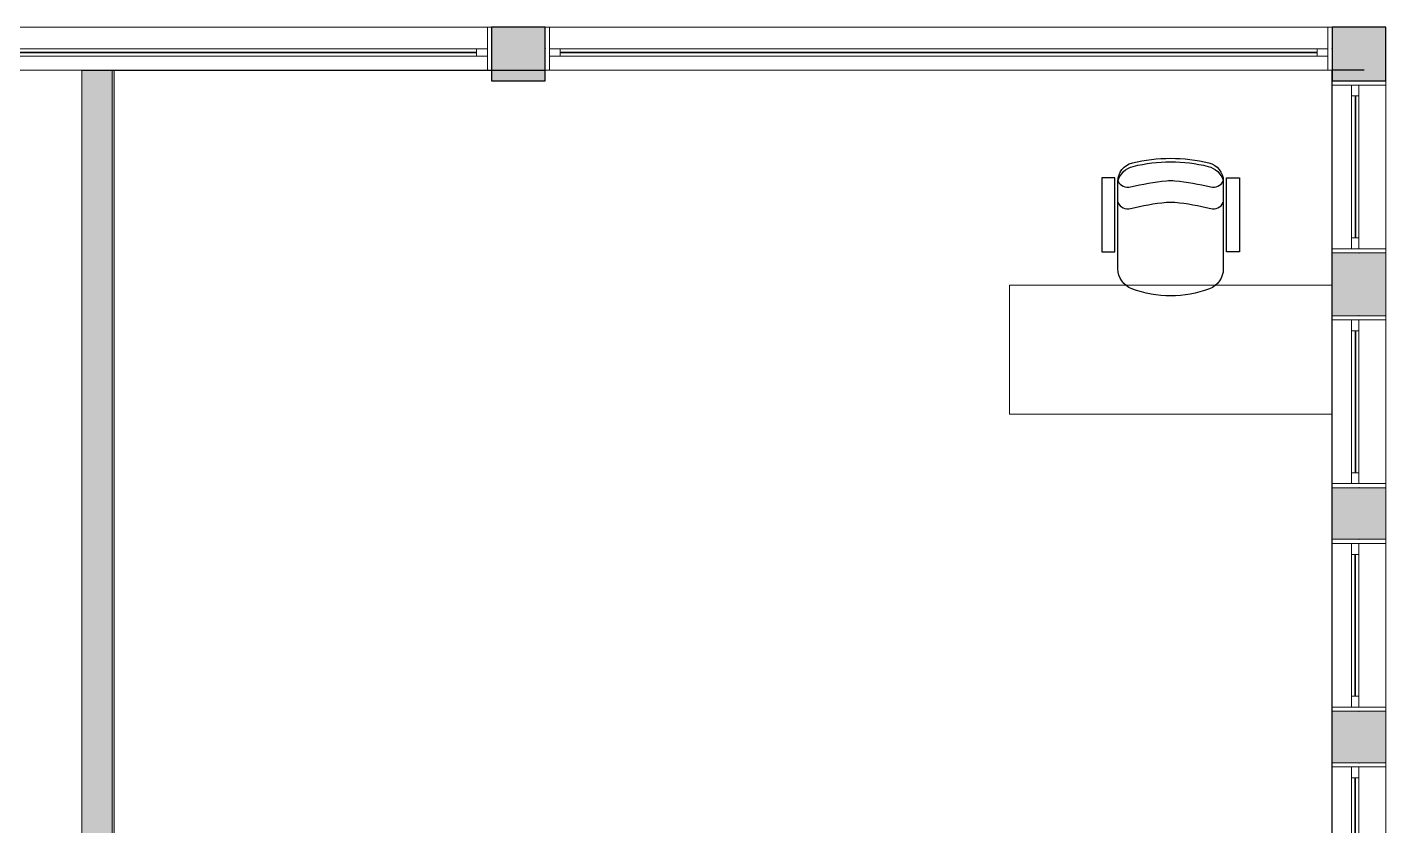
# Model space of a CAD drawing. Header units: metres. Extents: x 512 to 829, y -209 to 245.
# Drawn here: x 769.52 to 775.84, y -76.74 to -73.03 of the extents above; entities that cross this region are included whole.
import ezdxf

# ---------------------------------------------------------------- set-up
doc = ezdxf.new("R2010")
doc.units = ezdxf.units.M
doc.header["$LTSCALE"] = 0.508
doc.set_wipeout_variables(frame=1)
doc.header["$PDSIZE"] = -2
doc.layers.add('ARQ-MOB', color=250, linetype='Continuous')
doc.layers.add('ARQ-MOB-CAD', color=250, linetype='Continuous')
for name, color, linetype, lineweight in [('None', 7, 'Continuous', 5), ('NãoImprimir', 7, 'Continuous', 5), ('Peitoris', 2, 'Continuous', 5), ('Telhado-Princ', 7, 'Continuous', 5)]:
    doc.layers.add(name, color=color, linetype=linetype, lineweight=lineweight)

# ---------------------------------------------------------------- blocks, each defined once
blk = doc.blocks.new('Grupo-2136')
at = {"color": 7, "linetype": 'Continuous', "lineweight": 5}
for points in [[(-0.4, 0.125), (-0.38095, 0.125), (-0.38095, -0.125), (-0.4, -0.125)], [(0.38095, 0.125), (0.4, 0.125), (0.4, -0.125), (0.38095, -0.125)]]:
    blk.add_wipeout(points, dxfattribs=at).dxf.layer = 'None'
at = {"layer": 'None', "color": 7, "linetype": 'Continuous', "lineweight": 5}
for points in [[(-0.4, 0.125), (-0.38095, 0.125), (-0.38095, -0.125), (-0.4, -0.125)], [(0.38095, 0.125), (0.4, 0.125), (0.4, -0.125), (0.38095, -0.125)]]:
    blk.add_lwpolyline(points, close=True, dxfattribs=at)
blk = doc.blocks.new('Grupo-2137')
at = {"layer": 'None', "color": 7}
blk.add_blockref('Grupo-2136', (0, 0), dxfattribs=at)
at = {"layer": 'None', "color": 7, "linetype": 'Continuous', "lineweight": 5}
for p, q in [((-0.4, 0.125), (-0.38095, 0.125)), ((-0.38095, 0.125), (-0.38095, -0.125)), ((0.4, 0.125), (0.38095, 0.125)), ((0.38095, 0.125), (0.38095, -0.125)), ((-0.4, -0.125), (-0.38095, -0.125)), ((0.4, -0.125), (0.38095, -0.125))]:
    blk.add_line(p, q, dxfattribs=at)
blk = doc.blocks.new('Grupo-2138')
at = {"layer": 'None', "color": 7, "linetype": 'Continuous', "lineweight": 5}
for p, q in [((-0.38095, 0.034925), (-0.38095, 0)), ((0.38095, 0.034925), (0.38095, 0))]:
    blk.add_line(p, q, dxfattribs=at)
blk = doc.blocks.new('Grupo-2139')
at = {"color": 7, "linetype": 'Continuous', "lineweight": 5}
for points in [[(-0.38095, 0.034925), (-0.33015, 0.034925), (-0.33015, 0), (-0.38095, 0)], [(0.33015, 0.034925), (0.38095, 0.034925), (0.38095, 0), (0.33015, 0)]]:
    blk.add_wipeout(points, dxfattribs=at).dxf.layer = 'None'
at = {"layer": 'None', "color": 7, "linetype": 'Continuous', "lineweight": 5}
for points in [[(-0.38095, 0.034925), (-0.33015, 0.034925), (-0.33015, 0), (-0.38095, 0)], [(0.33015, 0.034925), (0.38095, 0.034925), (0.38095, 0), (0.33015, 0)]]:
    blk.add_lwpolyline(points, close=True, dxfattribs=at)
blk = doc.blocks.new('Grupo-2140')
at = {"layer": 'None', "color": 7}
blk.add_blockref('Grupo-2138', (0, 0), dxfattribs=at)
at = {"color": 7, "linetype": 'Continuous', "lineweight": 5}
blk.add_wipeout([(-0.33015, 0.034925), (0.33015, 0.034925), (0.33015, 0), (-0.33015, 0)], dxfattribs=at).dxf.layer = 'None'
at = {"layer": 'None', "color": 7, "linetype": 'Continuous', "lineweight": 5}
blk.add_lwpolyline([(-0.33015, 0.034925), (0.33015, 0.034925), (0.33015, 0), (-0.33015, 0)], close=True, dxfattribs=at)
at = {"layer": 'None', "color": 7}
blk.add_blockref('Grupo-2139', (0, 0), dxfattribs=at)
at = {"layer": 'None', "color": 7, "linetype": 'Continuous', "lineweight": 5}
for p, q in [((-0.38095, 0.034925), (-0.33015, 0.034925)), ((-0.38095, 0), (-0.33015, 0)), ((-0.33015, 0.034925), (-0.33015, 0)), ((0.38095, 0.034925), (0.33015, 0.034925)), ((0.33015, 0.034925), (0.33015, 0)), ((0.38095, 0), (0.33015, 0))]:
    blk.add_line(p, q, dxfattribs=at)
blk = doc.blocks.new('Grupo-2141')
at = {"color": 7, "linetype": 'Continuous', "lineweight": 9}
blk.add_wipeout([(-0.3301, 0.0181), (0.3301, 0.0181), (0.3301, 0.0168), (-0.3301, 0.0168)], dxfattribs=at).dxf.layer = 'None'
blk = doc.blocks.new('Grupo-2142')
at = {"layer": 'None', "color": 7}
blk.add_blockref('Grupo-2141', (0, 0), dxfattribs=at)
at = {"layer": 'None', "color": 7, "linetype": 'Continuous', "lineweight": 25}
for p, q in [((-0.3301, 0.0181), (0.3301, 0.0181)), ((-0.3301, 0.0168), (0.3301, 0.0168))]:
    blk.add_line(p, q, dxfattribs=at)
blk = doc.blocks.new('Grupo-2143')
at = {"layer": 'None', "color": 7, "linetype": 'Continuous', "lineweight": 20}
for p, q in [((0.4, 0.125), (-0.4, 0.125)), ((0.4, -0.125), (-0.4, -0.125))]:
    blk.add_line(p, q, dxfattribs=at)
blk = doc.blocks.new('Window (2D)-196')
at = {"color": 7, "linetype": 'Continuous', "lineweight": 5}
blk.add_wipeout([(-0.4, 0.125), (0.4, 0.125), (0.4, -0.125), (-0.4, -0.125)], dxfattribs=at).dxf.layer = 'None'
at = {"layer": 'None', "color": 7}
blk.add_blockref('Grupo-2137', (0, 0), dxfattribs=at)
at = {"layer": 'None', "color": 7, "linetype": 'Continuous', "lineweight": 5}
for p, q in [((-0.4, 0.125), (0.4, 0.125)), ((-0.4, -0.125), (0.4, -0.125))]:
    blk.add_line(p, q, dxfattribs=at)
at = {"layer": 'NãoImprimir', "linetype": 'Continuous'}
for p in [(-0.4, 0), (0.4, 0)]:
    blk.add_point(p, dxfattribs=at)
at = {"layer": 'Peitoris'}
blk.add_blockref('Grupo-2140', (0, 0), dxfattribs=at)
blk.add_blockref('Grupo-2142', (0, 0), dxfattribs=at)
at = {"layer": 'Telhado-Princ'}
blk.add_blockref('Grupo-2143', (0, 0), dxfattribs=at)
blk = doc.blocks.new('Grupo-2144')
at = {"color": 7, "linetype": 'Continuous', "lineweight": 5}
for points in [[(-0.4, 0.125), (-0.38095, 0.125), (-0.38095, -0.125), (-0.4, -0.125)], [(0.38095, 0.125), (0.4, 0.125), (0.4, -0.125), (0.38095, -0.125)]]:
    blk.add_wipeout(points, dxfattribs=at).dxf.layer = 'None'
at = {"layer": 'None', "color": 7, "linetype": 'Continuous', "lineweight": 5}
for points in [[(-0.4, 0.125), (-0.38095, 0.125), (-0.38095, -0.125), (-0.4, -0.125)], [(0.38095, 0.125), (0.4, 0.125), (0.4, -0.125), (0.38095, -0.125)]]:
    blk.add_lwpolyline(points, close=True, dxfattribs=at)
blk = doc.blocks.new('Grupo-2145')
at = {"layer": 'None', "color": 7}
blk.add_blockref('Grupo-2144', (0, 0), dxfattribs=at)
at = {"layer": 'None', "color": 7, "linetype": 'Continuous', "lineweight": 5}
for p, q in [((-0.4, 0.125), (-0.38095, 0.125)), ((-0.38095, 0.125), (-0.38095, -0.125)), ((0.4, 0.125), (0.38095, 0.125)), ((0.38095, 0.125), (0.38095, -0.125)), ((-0.4, -0.125), (-0.38095, -0.125)), ((0.4, -0.125), (0.38095, -0.125))]:
    blk.add_line(p, q, dxfattribs=at)
blk = doc.blocks.new('Grupo-2146')
at = {"layer": 'None', "color": 7, "linetype": 'Continuous', "lineweight": 5}
for p, q in [((-0.38095, 0.034925), (-0.38095, 0)), ((0.38095, 0.034925), (0.38095, 0))]:
    blk.add_line(p, q, dxfattribs=at)
blk = doc.blocks.new('Grupo-2147')
at = {"color": 7, "linetype": 'Continuous', "lineweight": 5}
for points in [[(-0.38095, 0.034925), (-0.33015, 0.034925), (-0.33015, 0), (-0.38095, 0)], [(0.33015, 0.034925), (0.38095, 0.034925), (0.38095, 0), (0.33015, 0)]]:
    blk.add_wipeout(points, dxfattribs=at).dxf.layer = 'None'
at = {"layer": 'None', "color": 7, "linetype": 'Continuous', "lineweight": 5}
for points in [[(-0.38095, 0.034925), (-0.33015, 0.034925), (-0.33015, 0), (-0.38095, 0)], [(0.33015, 0.034925), (0.38095, 0.034925), (0.38095, 0), (0.33015, 0)]]:
    blk.add_lwpolyline(points, close=True, dxfattribs=at)
blk = doc.blocks.new('Grupo-2148')
at = {"layer": 'None', "color": 7}
blk.add_blockref('Grupo-2146', (0, 0), dxfattribs=at)
at = {"color": 7, "linetype": 'Continuous', "lineweight": 5}
blk.add_wipeout([(-0.33015, 0.034925), (0.33015, 0.034925), (0.33015, 0), (-0.33015, 0)], dxfattribs=at).dxf.layer = 'None'
at = {"layer": 'None', "color": 7, "linetype": 'Continuous', "lineweight": 5}
blk.add_lwpolyline([(-0.33015, 0.034925), (0.33015, 0.034925), (0.33015, 0), (-0.33015, 0)], close=True, dxfattribs=at)
at = {"layer": 'None', "color": 7}
blk.add_blockref('Grupo-2147', (0, 0), dxfattribs=at)
at = {"layer": 'None', "color": 7, "linetype": 'Continuous', "lineweight": 5}
for p, q in [((-0.38095, 0.034925), (-0.33015, 0.034925)), ((-0.38095, 0), (-0.33015, 0)), ((-0.33015, 0.034925), (-0.33015, 0)), ((0.38095, 0.034925), (0.33015, 0.034925)), ((0.33015, 0.034925), (0.33015, 0)), ((0.38095, 0), (0.33015, 0))]:
    blk.add_line(p, q, dxfattribs=at)
blk = doc.blocks.new('Grupo-2149')
at = {"color": 7, "linetype": 'Continuous', "lineweight": 9}
blk.add_wipeout([(-0.3301, 0.0181), (0.3301, 0.0181), (0.3301, 0.0168), (-0.3301, 0.0168)], dxfattribs=at).dxf.layer = 'None'
blk = doc.blocks.new('Grupo-2150')
at = {"layer": 'None', "color": 7}
blk.add_blockref('Grupo-2149', (0, 0), dxfattribs=at)
at = {"layer": 'None', "color": 7, "linetype": 'Continuous', "lineweight": 25}
for p, q in [((-0.3301, 0.0181), (0.3301, 0.0181)), ((-0.3301, 0.0168), (0.3301, 0.0168))]:
    blk.add_line(p, q, dxfattribs=at)
blk = doc.blocks.new('Grupo-2151')
at = {"layer": 'None', "color": 7, "linetype": 'Continuous', "lineweight": 20}
for p, q in [((0.4, 0.125), (-0.4, 0.125)), ((0.4, -0.125), (-0.4, -0.125))]:
    blk.add_line(p, q, dxfattribs=at)
blk = doc.blocks.new('Window (2D)-197')
at = {"color": 7, "linetype": 'Continuous', "lineweight": 5}
blk.add_wipeout([(-0.4, 0.125), (0.4, 0.125), (0.4, -0.125), (-0.4, -0.125)], dxfattribs=at).dxf.layer = 'None'
at = {"layer": 'None', "color": 7}
blk.add_blockref('Grupo-2145', (0, 0), dxfattribs=at)
at = {"layer": 'None', "color": 7, "linetype": 'Continuous', "lineweight": 5}
for p, q in [((-0.4, 0.125), (0.4, 0.125)), ((-0.4, -0.125), (0.4, -0.125))]:
    blk.add_line(p, q, dxfattribs=at)
at = {"layer": 'NãoImprimir', "linetype": 'Continuous'}
for p in [(-0.4, 0), (0.4, 0)]:
    blk.add_point(p, dxfattribs=at)
at = {"layer": 'Peitoris'}
blk.add_blockref('Grupo-2148', (0, 0), dxfattribs=at)
blk.add_blockref('Grupo-2150', (0, 0), dxfattribs=at)
at = {"layer": 'Telhado-Princ'}
blk.add_blockref('Grupo-2151', (0, 0), dxfattribs=at)
blk = doc.blocks.new('Grupo-2152')
at = {"color": 7, "linetype": 'Continuous', "lineweight": 5}
for points in [[(-0.4, 0.125), (-0.38095, 0.125), (-0.38095, -0.125), (-0.4, -0.125)], [(0.38095, 0.125), (0.4, 0.125), (0.4, -0.125), (0.38095, -0.125)]]:
    blk.add_wipeout(points, dxfattribs=at).dxf.layer = 'None'
at = {"layer": 'None', "color": 7, "linetype": 'Continuous', "lineweight": 5}
for points in [[(-0.4, 0.125), (-0.38095, 0.125), (-0.38095, -0.125), (-0.4, -0.125)], [(0.38095, 0.125), (0.4, 0.125), (0.4, -0.125), (0.38095, -0.125)]]:
    blk.add_lwpolyline(points, close=True, dxfattribs=at)
blk = doc.blocks.new('Grupo-2153')
at = {"layer": 'None', "color": 7}
blk.add_blockref('Grupo-2152', (0, 0), dxfattribs=at)
at = {"layer": 'None', "color": 7, "linetype": 'Continuous', "lineweight": 5}
for p, q in [((-0.4, 0.125), (-0.38095, 0.125)), ((-0.38095, 0.125), (-0.38095, -0.125)), ((0.4, 0.125), (0.38095, 0.125)), ((0.38095, 0.125), (0.38095, -0.125)), ((-0.4, -0.125), (-0.38095, -0.125)), ((0.4, -0.125), (0.38095, -0.125))]:
    blk.add_line(p, q, dxfattribs=at)
blk = doc.blocks.new('Grupo-2154')
at = {"layer": 'None', "color": 7, "linetype": 'Continuous', "lineweight": 5}
for p, q in [((-0.38095, 0.034925), (-0.38095, 0)), ((0.38095, 0.034925), (0.38095, 0))]:
    blk.add_line(p, q, dxfattribs=at)
blk = doc.blocks.new('Grupo-2155')
at = {"color": 7, "linetype": 'Continuous', "lineweight": 5}
for points in [[(-0.38095, 0.034925), (-0.33015, 0.034925), (-0.33015, 0), (-0.38095, 0)], [(0.33015, 0.034925), (0.38095, 0.034925), (0.38095, 0), (0.33015, 0)]]:
    blk.add_wipeout(points, dxfattribs=at).dxf.layer = 'None'
at = {"layer": 'None', "color": 7, "linetype": 'Continuous', "lineweight": 5}
for points in [[(-0.38095, 0.034925), (-0.33015, 0.034925), (-0.33015, 0), (-0.38095, 0)], [(0.33015, 0.034925), (0.38095, 0.034925), (0.38095, 0), (0.33015, 0)]]:
    blk.add_lwpolyline(points, close=True, dxfattribs=at)
blk = doc.blocks.new('Grupo-2156')
at = {"layer": 'None', "color": 7}
blk.add_blockref('Grupo-2154', (0, 0), dxfattribs=at)
at = {"color": 7, "linetype": 'Continuous', "lineweight": 5}
blk.add_wipeout([(-0.33015, 0.034925), (0.33015, 0.034925), (0.33015, 0), (-0.33015, 0)], dxfattribs=at).dxf.layer = 'None'
at = {"layer": 'None', "color": 7, "linetype": 'Continuous', "lineweight": 5}
blk.add_lwpolyline([(-0.33015, 0.034925), (0.33015, 0.034925), (0.33015, 0), (-0.33015, 0)], close=True, dxfattribs=at)
at = {"layer": 'None', "color": 7}
blk.add_blockref('Grupo-2155', (0, 0), dxfattribs=at)
at = {"layer": 'None', "color": 7, "linetype": 'Continuous', "lineweight": 5}
for p, q in [((-0.38095, 0.034925), (-0.33015, 0.034925)), ((-0.38095, 0), (-0.33015, 0)), ((-0.33015, 0.034925), (-0.33015, 0)), ((0.38095, 0.034925), (0.33015, 0.034925)), ((0.33015, 0.034925), (0.33015, 0)), ((0.38095, 0), (0.33015, 0))]:
    blk.add_line(p, q, dxfattribs=at)
blk = doc.blocks.new('Grupo-2157')
at = {"color": 7, "linetype": 'Continuous', "lineweight": 9}
blk.add_wipeout([(-0.3301, 0.0181), (0.3301, 0.0181), (0.3301, 0.0168), (-0.3301, 0.0168)], dxfattribs=at).dxf.layer = 'None'
blk = doc.blocks.new('Grupo-2158')
at = {"layer": 'None', "color": 7}
blk.add_blockref('Grupo-2157', (0, 0), dxfattribs=at)
at = {"layer": 'None', "color": 7, "linetype": 'Continuous', "lineweight": 25}
for p, q in [((-0.3301, 0.0181), (0.3301, 0.0181)), ((-0.3301, 0.0168), (0.3301, 0.0168))]:
    blk.add_line(p, q, dxfattribs=at)
blk = doc.blocks.new('Grupo-2159')
at = {"layer": 'None', "color": 7, "linetype": 'Continuous', "lineweight": 20}
for p, q in [((0.4, 0.125), (-0.4, 0.125)), ((0.4, -0.125), (-0.4, -0.125))]:
    blk.add_line(p, q, dxfattribs=at)
blk = doc.blocks.new('Window (2D)-198')
at = {"color": 7, "linetype": 'Continuous', "lineweight": 5}
blk.add_wipeout([(-0.4, 0.125), (0.4, 0.125), (0.4, -0.125), (-0.4, -0.125)], dxfattribs=at).dxf.layer = 'None'
at = {"layer": 'None', "color": 7}
blk.add_blockref('Grupo-2153', (0, 0), dxfattribs=at)
at = {"layer": 'None', "color": 7, "linetype": 'Continuous', "lineweight": 5}
for p, q in [((-0.4, 0.125), (0.4, 0.125)), ((-0.4, -0.125), (0.4, -0.125))]:
    blk.add_line(p, q, dxfattribs=at)
at = {"layer": 'NãoImprimir', "linetype": 'Continuous'}
for p in [(-0.4, 0), (0.4, 0)]:
    blk.add_point(p, dxfattribs=at)
at = {"layer": 'Peitoris'}
blk.add_blockref('Grupo-2156', (0, 0), dxfattribs=at)
blk.add_blockref('Grupo-2158', (0, 0), dxfattribs=at)
at = {"layer": 'Telhado-Princ'}
blk.add_blockref('Grupo-2159', (0, 0), dxfattribs=at)
blk = doc.blocks.new('Grupo-2160')
at = {"color": 7, "linetype": 'Continuous', "lineweight": 5}
for points in [[(-0.4, 0.125), (-0.38095, 0.125), (-0.38095, -0.125), (-0.4, -0.125)], [(0.38095, 0.125), (0.4, 0.125), (0.4, -0.125), (0.38095, -0.125)]]:
    blk.add_wipeout(points, dxfattribs=at).dxf.layer = 'None'
at = {"layer": 'None', "color": 7, "linetype": 'Continuous', "lineweight": 5}
for points in [[(-0.4, 0.125), (-0.38095, 0.125), (-0.38095, -0.125), (-0.4, -0.125)], [(0.38095, 0.125), (0.4, 0.125), (0.4, -0.125), (0.38095, -0.125)]]:
    blk.add_lwpolyline(points, close=True, dxfattribs=at)
blk = doc.blocks.new('Grupo-2161')
at = {"layer": 'None', "color": 7}
blk.add_blockref('Grupo-2160', (0, 0), dxfattribs=at)
at = {"layer": 'None', "color": 7, "linetype": 'Continuous', "lineweight": 5}
for p, q in [((-0.4, 0.125), (-0.38095, 0.125)), ((-0.38095, 0.125), (-0.38095, -0.125)), ((0.4, 0.125), (0.38095, 0.125)), ((0.38095, 0.125), (0.38095, -0.125)), ((-0.4, -0.125), (-0.38095, -0.125)), ((0.4, -0.125), (0.38095, -0.125))]:
    blk.add_line(p, q, dxfattribs=at)
blk = doc.blocks.new('Grupo-2162')
at = {"layer": 'None', "color": 7, "linetype": 'Continuous', "lineweight": 5}
for p, q in [((-0.38095, 0.034925), (-0.38095, 0)), ((0.38095, 0.034925), (0.38095, 0))]:
    blk.add_line(p, q, dxfattribs=at)
blk = doc.blocks.new('Grupo-2163')
at = {"color": 7, "linetype": 'Continuous', "lineweight": 5}
for points in [[(-0.38095, 0.034925), (-0.33015, 0.034925), (-0.33015, 0), (-0.38095, 0)], [(0.33015, 0.034925), (0.38095, 0.034925), (0.38095, 0), (0.33015, 0)]]:
    blk.add_wipeout(points, dxfattribs=at).dxf.layer = 'None'
at = {"layer": 'None', "color": 7, "linetype": 'Continuous', "lineweight": 5}
for points in [[(-0.38095, 0.034925), (-0.33015, 0.034925), (-0.33015, 0), (-0.38095, 0)], [(0.33015, 0.034925), (0.38095, 0.034925), (0.38095, 0), (0.33015, 0)]]:
    blk.add_lwpolyline(points, close=True, dxfattribs=at)
blk = doc.blocks.new('Grupo-2164')
at = {"layer": 'None', "color": 7}
blk.add_blockref('Grupo-2162', (0, 0), dxfattribs=at)
at = {"color": 7, "linetype": 'Continuous', "lineweight": 5}
blk.add_wipeout([(-0.33015, 0.034925), (0.33015, 0.034925), (0.33015, 0), (-0.33015, 0)], dxfattribs=at).dxf.layer = 'None'
at = {"layer": 'None', "color": 7, "linetype": 'Continuous', "lineweight": 5}
blk.add_lwpolyline([(-0.33015, 0.034925), (0.33015, 0.034925), (0.33015, 0), (-0.33015, 0)], close=True, dxfattribs=at)
at = {"layer": 'None', "color": 7}
blk.add_blockref('Grupo-2163', (0, 0), dxfattribs=at)
at = {"layer": 'None', "color": 7, "linetype": 'Continuous', "lineweight": 5}
for p, q in [((-0.38095, 0.034925), (-0.33015, 0.034925)), ((-0.38095, 0), (-0.33015, 0)), ((-0.33015, 0.034925), (-0.33015, 0)), ((0.38095, 0.034925), (0.33015, 0.034925)), ((0.33015, 0.034925), (0.33015, 0)), ((0.38095, 0), (0.33015, 0))]:
    blk.add_line(p, q, dxfattribs=at)
blk = doc.blocks.new('Grupo-2165')
at = {"color": 7, "linetype": 'Continuous', "lineweight": 9}
blk.add_wipeout([(-0.3301, 0.0181), (0.3301, 0.0181), (0.3301, 0.0168), (-0.3301, 0.0168)], dxfattribs=at).dxf.layer = 'None'
blk = doc.blocks.new('Grupo-2166')
at = {"layer": 'None', "color": 7}
blk.add_blockref('Grupo-2165', (0, 0), dxfattribs=at)
at = {"layer": 'None', "color": 7, "linetype": 'Continuous', "lineweight": 25}
for p, q in [((-0.3301, 0.0181), (0.3301, 0.0181)), ((-0.3301, 0.0168), (0.3301, 0.0168))]:
    blk.add_line(p, q, dxfattribs=at)
blk = doc.blocks.new('Grupo-2167')
at = {"layer": 'None', "color": 7, "linetype": 'Continuous', "lineweight": 20}
for p, q in [((0.4, 0.125), (-0.4, 0.125)), ((0.4, -0.125), (-0.4, -0.125))]:
    blk.add_line(p, q, dxfattribs=at)
blk = doc.blocks.new('Window (2D)-199')
at = {"color": 7, "linetype": 'Continuous', "lineweight": 5}
blk.add_wipeout([(-0.4, 0.125), (0.4, 0.125), (0.4, -0.125), (-0.4, -0.125)], dxfattribs=at).dxf.layer = 'None'
at = {"layer": 'None', "color": 7}
blk.add_blockref('Grupo-2161', (0, 0), dxfattribs=at)
at = {"layer": 'None', "color": 7, "linetype": 'Continuous', "lineweight": 5}
for p, q in [((-0.4, 0.125), (0.4, 0.125)), ((-0.4, -0.125), (0.4, -0.125))]:
    blk.add_line(p, q, dxfattribs=at)
at = {"layer": 'NãoImprimir', "linetype": 'Continuous'}
for p in [(-0.4, 0), (0.4, 0)]:
    blk.add_point(p, dxfattribs=at)
at = {"layer": 'Peitoris'}
blk.add_blockref('Grupo-2164', (0, 0), dxfattribs=at)
blk.add_blockref('Grupo-2166', (0, 0), dxfattribs=at)
at = {"layer": 'Telhado-Princ'}
blk.add_blockref('Grupo-2167', (0, 0), dxfattribs=at)
blk = doc.blocks.new('Grupo-2184')
at = {"color": 7, "linetype": 'Continuous', "lineweight": 5}
for points in [[(-1.83, 0.1), (-1.81095, 0.1), (-1.81095, -0.1), (-1.83, -0.1)], [(1.81095, 0.1), (1.83, 0.1), (1.83, -0.1), (1.81095, -0.1)]]:
    blk.add_wipeout(points, dxfattribs=at).dxf.layer = 'None'
at = {"layer": 'None', "color": 7, "linetype": 'Continuous', "lineweight": 5}
for points in [[(-1.83, 0.1), (-1.81095, 0.1), (-1.81095, -0.1), (-1.83, -0.1)], [(1.81095, 0.1), (1.83, 0.1), (1.83, -0.1), (1.81095, -0.1)]]:
    blk.add_lwpolyline(points, close=True, dxfattribs=at)
blk = doc.blocks.new('Grupo-2185')
at = {"layer": 'None', "color": 7}
blk.add_blockref('Grupo-2184', (0, 0), dxfattribs=at)
at = {"layer": 'None', "color": 7, "linetype": 'Continuous', "lineweight": 5}
for p, q in [((-1.83, 0.1), (-1.81095, 0.1)), ((-1.81095, 0.1), (-1.81095, -0.1)), ((1.83, 0.1), (1.81095, 0.1)), ((1.81095, 0.1), (1.81095, -0.1)), ((-1.83, -0.1), (-1.81095, -0.1)), ((1.83, -0.1), (1.81095, -0.1))]:
    blk.add_line(p, q, dxfattribs=at)
blk = doc.blocks.new('Grupo-2186')
at = {"layer": 'None', "color": 7, "linetype": 'Continuous', "lineweight": 5}
for p, q in [((-1.81095, 0.034925), (-1.81095, 0)), ((1.81095, 0.034925), (1.81095, 0))]:
    blk.add_line(p, q, dxfattribs=at)
blk = doc.blocks.new('Grupo-2187')
at = {"color": 7, "linetype": 'Continuous', "lineweight": 5}
for points in [[(-1.81095, 0.034925), (-1.76015, 0.034925), (-1.76015, 0), (-1.81095, 0)], [(1.76015, 0.034925), (1.81095, 0.034925), (1.81095, 0), (1.76015, 0)]]:
    blk.add_wipeout(points, dxfattribs=at).dxf.layer = 'None'
at = {"layer": 'None', "color": 7, "linetype": 'Continuous', "lineweight": 5}
for points in [[(-1.81095, 0.034925), (-1.76015, 0.034925), (-1.76015, 0), (-1.81095, 0)], [(1.76015, 0.034925), (1.81095, 0.034925), (1.81095, 0), (1.76015, 0)]]:
    blk.add_lwpolyline(points, close=True, dxfattribs=at)
blk = doc.blocks.new('Grupo-2188')
at = {"layer": 'None', "color": 7}
blk.add_blockref('Grupo-2186', (0, 0), dxfattribs=at)
at = {"color": 7, "linetype": 'Continuous', "lineweight": 5}
blk.add_wipeout([(-1.76015, 0.034925), (1.76015, 0.034925), (1.76015, 0), (-1.76015, 0)], dxfattribs=at).dxf.layer = 'None'
at = {"layer": 'None', "color": 7, "linetype": 'Continuous', "lineweight": 5}
blk.add_lwpolyline([(-1.76015, 0.034925), (1.76015, 0.034925), (1.76015, 0), (-1.76015, 0)], close=True, dxfattribs=at)
at = {"layer": 'None', "color": 7}
blk.add_blockref('Grupo-2187', (0, 0), dxfattribs=at)
at = {"layer": 'None', "color": 7, "linetype": 'Continuous', "lineweight": 5}
for p, q in [((-1.81095, 0.034925), (-1.76015, 0.034925)), ((-1.81095, 0), (-1.76015, 0)), ((-1.76015, 0.034925), (-1.76015, 0)), ((1.81095, 0.034925), (1.76015, 0.034925)), ((1.76015, 0.034925), (1.76015, 0)), ((1.81095, 0), (1.76015, 0))]:
    blk.add_line(p, q, dxfattribs=at)
blk = doc.blocks.new('Grupo-2189')
at = {"color": 7, "linetype": 'Continuous', "lineweight": 9}
blk.add_wipeout([(-1.7602, 0.0181), (1.7602, 0.0181), (1.7602, 0.0168), (-1.7602, 0.0168)], dxfattribs=at).dxf.layer = 'None'
blk = doc.blocks.new('Grupo-2190')
at = {"layer": 'None', "color": 7}
blk.add_blockref('Grupo-2189', (0, 0), dxfattribs=at)
at = {"layer": 'None', "color": 7, "linetype": 'Continuous', "lineweight": 25}
for p, q in [((-1.7602, 0.0181), (1.7602, 0.0181)), ((-1.7602, 0.0168), (1.7602, 0.0168))]:
    blk.add_line(p, q, dxfattribs=at)
blk = doc.blocks.new('Grupo-2191')
at = {"layer": 'None', "color": 7, "linetype": 'Continuous', "lineweight": 20}
for p, q in [((1.83, 0.1), (-1.83, 0.1)), ((1.83, -0.1), (-1.83, -0.1))]:
    blk.add_line(p, q, dxfattribs=at)
blk = doc.blocks.new('Window (2D)-202')
at = {"color": 7, "linetype": 'Continuous', "lineweight": 5}
blk.add_wipeout([(-1.83, 0.1), (1.83, 0.1), (1.83, -0.1), (-1.83, -0.1)], dxfattribs=at).dxf.layer = 'None'
at = {"layer": 'None', "color": 7}
blk.add_blockref('Grupo-2185', (0, 0), dxfattribs=at)
at = {"layer": 'None', "color": 7, "linetype": 'Continuous', "lineweight": 5}
for p, q in [((-1.83, 0.1), (1.83, 0.1)), ((-1.83, -0.1), (1.83, -0.1))]:
    blk.add_line(p, q, dxfattribs=at)
at = {"layer": 'NãoImprimir', "linetype": 'Continuous'}
for p in [(-1.83, 0), (1.83, 0)]:
    blk.add_point(p, dxfattribs=at)
at = {"layer": 'Peitoris'}
blk.add_blockref('Grupo-2188', (0, 0), dxfattribs=at)
blk.add_blockref('Grupo-2190', (0, 0), dxfattribs=at)
at = {"layer": 'Telhado-Princ'}
blk.add_blockref('Grupo-2191', (0, 0), dxfattribs=at)
blk = doc.blocks.new('Grupo-2192')
at = {"color": 7, "linetype": 'Continuous', "lineweight": 5}
for points in [[(-1.84, 0.1), (-1.82095, 0.1), (-1.82095, -0.1), (-1.84, -0.1)], [(1.82095, 0.1), (1.84, 0.1), (1.84, -0.1), (1.82095, -0.1)]]:
    blk.add_wipeout(points, dxfattribs=at).dxf.layer = 'None'
at = {"layer": 'None', "color": 7, "linetype": 'Continuous', "lineweight": 5}
for points in [[(-1.84, 0.1), (-1.82095, 0.1), (-1.82095, -0.1), (-1.84, -0.1)], [(1.82095, 0.1), (1.84, 0.1), (1.84, -0.1), (1.82095, -0.1)]]:
    blk.add_lwpolyline(points, close=True, dxfattribs=at)
blk = doc.blocks.new('Grupo-2193')
at = {"layer": 'None', "color": 7}
blk.add_blockref('Grupo-2192', (0, 0), dxfattribs=at)
at = {"layer": 'None', "color": 7, "linetype": 'Continuous', "lineweight": 5}
for p, q in [((-1.84, 0.1), (-1.82095, 0.1)), ((-1.82095, 0.1), (-1.82095, -0.1)), ((1.84, 0.1), (1.82095, 0.1)), ((1.82095, 0.1), (1.82095, -0.1)), ((-1.84, -0.1), (-1.82095, -0.1)), ((1.84, -0.1), (1.82095, -0.1))]:
    blk.add_line(p, q, dxfattribs=at)
blk = doc.blocks.new('Grupo-2194')
at = {"layer": 'None', "color": 7, "linetype": 'Continuous', "lineweight": 5}
for p, q in [((-1.82095, 0.034925), (-1.82095, 0)), ((1.82095, 0.034925), (1.82095, 0))]:
    blk.add_line(p, q, dxfattribs=at)
blk = doc.blocks.new('Grupo-2195')
at = {"color": 7, "linetype": 'Continuous', "lineweight": 5}
for points in [[(-1.82095, 0.034925), (-1.77015, 0.034925), (-1.77015, 0), (-1.82095, 0)], [(1.77015, 0.034925), (1.82095, 0.034925), (1.82095, 0), (1.77015, 0)]]:
    blk.add_wipeout(points, dxfattribs=at).dxf.layer = 'None'
at = {"layer": 'None', "color": 7, "linetype": 'Continuous', "lineweight": 5}
for points in [[(-1.82095, 0.034925), (-1.77015, 0.034925), (-1.77015, 0), (-1.82095, 0)], [(1.77015, 0.034925), (1.82095, 0.034925), (1.82095, 0), (1.77015, 0)]]:
    blk.add_lwpolyline(points, close=True, dxfattribs=at)
blk = doc.blocks.new('Grupo-2196')
at = {"layer": 'None', "color": 7}
blk.add_blockref('Grupo-2194', (0, 0), dxfattribs=at)
at = {"color": 7, "linetype": 'Continuous', "lineweight": 5}
blk.add_wipeout([(-1.77015, 0.034925), (1.77015, 0.034925), (1.77015, 0), (-1.77015, 0)], dxfattribs=at).dxf.layer = 'None'
at = {"layer": 'None', "color": 7, "linetype": 'Continuous', "lineweight": 5}
blk.add_lwpolyline([(-1.77015, 0.034925), (1.77015, 0.034925), (1.77015, 0), (-1.77015, 0)], close=True, dxfattribs=at)
at = {"layer": 'None', "color": 7}
blk.add_blockref('Grupo-2195', (0, 0), dxfattribs=at)
at = {"layer": 'None', "color": 7, "linetype": 'Continuous', "lineweight": 5}
for p, q in [((-1.82095, 0.034925), (-1.77015, 0.034925)), ((-1.82095, 0), (-1.77015, 0)), ((-1.77015, 0.034925), (-1.77015, 0)), ((1.82095, 0.034925), (1.77015, 0.034925)), ((1.77015, 0.034925), (1.77015, 0)), ((1.82095, 0), (1.77015, 0))]:
    blk.add_line(p, q, dxfattribs=at)
blk = doc.blocks.new('Grupo-2197')
at = {"color": 7, "linetype": 'Continuous', "lineweight": 9}
blk.add_wipeout([(-1.7701, 0.0181), (1.7701, 0.0181), (1.7701, 0.0168), (-1.7701, 0.0168)], dxfattribs=at).dxf.layer = 'None'
blk = doc.blocks.new('Grupo-2198')
at = {"layer": 'None', "color": 7}
blk.add_blockref('Grupo-2197', (0, 0), dxfattribs=at)
at = {"layer": 'None', "color": 7, "linetype": 'Continuous', "lineweight": 25}
for p, q in [((-1.7701, 0.0181), (1.7701, 0.0181)), ((-1.7701, 0.0168), (1.7701, 0.0168))]:
    blk.add_line(p, q, dxfattribs=at)
blk = doc.blocks.new('Grupo-2199')
at = {"layer": 'None', "color": 7, "linetype": 'Continuous', "lineweight": 20}
for p, q in [((1.84, 0.1), (-1.84, 0.1)), ((1.84, -0.1), (-1.84, -0.1))]:
    blk.add_line(p, q, dxfattribs=at)
blk = doc.blocks.new('Window (2D)-203')
at = {"color": 7, "linetype": 'Continuous', "lineweight": 5}
blk.add_wipeout([(-1.84, 0.1), (1.84, 0.1), (1.84, -0.1), (-1.84, -0.1)], dxfattribs=at).dxf.layer = 'None'
at = {"layer": 'None', "color": 7}
blk.add_blockref('Grupo-2193', (0, 0), dxfattribs=at)
at = {"layer": 'None', "color": 7, "linetype": 'Continuous', "lineweight": 5}
for p, q in [((-1.84, 0.1), (1.84, 0.1)), ((-1.84, -0.1), (1.84, -0.1))]:
    blk.add_line(p, q, dxfattribs=at)
at = {"layer": 'NãoImprimir', "linetype": 'Continuous'}
for p in [(-1.84, 0), (1.84, 0)]:
    blk.add_point(p, dxfattribs=at)
at = {"layer": 'Peitoris'}
blk.add_blockref('Grupo-2196', (0, 0), dxfattribs=at)
blk.add_blockref('Grupo-2198', (0, 0), dxfattribs=at)
at = {"layer": 'Telhado-Princ'}
blk.add_blockref('Grupo-2199', (0, 0), dxfattribs=at)
blk = doc.blocks.new('Grupo-2260')
at = {"layer": 'None', "linetype": 'Continuous', "lineweight": 0}
for points in [[(55.1563, 25.7451), (55.1563, 25.9951), (54.9063, 25.9951), (54.9063, 25.7451)], [(59.0663, 25.7451), (59.0663, 25.9951), (58.8163, 25.9951), (58.8163, 25.7451)]]:
    blk.add_hatch(color=255, dxfattribs=at).paths.add_polyline_path(points)
at = {"layer": 'None', "color": 7, "linetype": 'Continuous', "lineweight": 25}
for points in [[(55.1563, 25.7451), (55.1563, 25.9951), (54.9063, 25.9951), (54.9063, 25.7451)], [(59.0663, 25.7451), (59.0663, 25.9951), (58.8163, 25.9951), (58.8163, 25.7451)]]:
    blk.add_lwpolyline(points, close=True, dxfattribs=at)
blk = doc.blocks.new('35S66S7401')
at = {"layer": 'ARQ-MOB-CAD'}
blk.add_lwpolyline([(-0.1801, 0.0827, 0.181476), (0.1801, 0.0827, 0.312558), (0.245, 0.1763), (0.245, 0.5838, 0.34754), (0.178, 0.6685, 0.059745), (0, 0.69, 0.059745), (-0.178, 0.6685, 0.34754), (-0.245, 0.5838), (-0.245, 0.1763, 0.312558)], format="xyb", close=True, dxfattribs=at)
for points in [[(0.245, 0.5838, 0.272556), (0.1742, 0.6526, 0.059776), (0, 0.6737, 0.059776), (-0.1742, 0.6526, 0.272556), (-0.245, 0.5838, 0.278118)], [(0.245, 0.5838, -0.342833), (0.1863, 0.5565, 0.037263), (0.0196, 0.5856, 0.049093), (-0.0196, 0.5856, 0.037263), (-0.1863, 0.5565, -0.342833), (-0.245, 0.5838)], [(0.245, 0.4836, -0.342833), (0.1863, 0.4564, 0.037263), (0.0196, 0.4854, 0.049093), (-0.0196, 0.4854, 0.037263), (-0.1863, 0.4564, -0.342833), (-0.245, 0.4836)]]:
    blk.add_lwpolyline(points, format="xyb", dxfattribs=at)
for points in [[(-0.26, 0.5994), (-0.32, 0.5994), (-0.32, 0.2544), (-0.26, 0.2544)], [(0.26, 0.5994), (0.32, 0.5994), (0.32, 0.2544), (0.26, 0.2544)]]:
    blk.add_lwpolyline(points, close=True, dxfattribs=at)

msp = doc.modelspace()

# ---------------------------------------------------------------- linework, layer by layer
at = {"layer": 'None', "color": 7, "linetype": 'Continuous', "lineweight": 25}
for p, q in [((771.9331, -73.0266), (771.6831, -73.0266)), ((775.7431, -73.0266), (775.5931, -73.0266)), ((769.7781, -73.2266), (771.9331, -73.2266)), ((775.7431, -73.2266), (775.5931, -73.2266))]:
    msp.add_line(p, q, dxfattribs=at)
at = {"layer": 'None', "color": 7, "linetype": 'Continuous', "lineweight": 18}
for p, q in [((775.5931, -73.2766), (775.5931, -73.1262)), ((775.8431, -73.2766), (775.8431, -73.1262)), ((775.5931, -74.3692), (775.5931, -74.0766)), ((775.8431, -74.3692), (775.8431, -74.0766)), ((775.5931, -75.4092), (775.5931, -75.1692)), ((775.8431, -75.4092), (775.8431, -75.1692)), ((775.5931, -76.4492), (775.5931, -76.2092)), ((775.8431, -76.4492), (775.8431, -76.2092))]:
    msp.add_line(p, q, dxfattribs=at)
at = {"layer": 'None', "color": 7, "linetype": 'Continuous', "lineweight": 5}
for points in [[(769.7781, -81.4992), (769.7781, -73.2266), (764.0931, -73.2266), (764.0931, -81.4992)], [(769.9187, -73.2266), (769.9187, -81.4992), (775.5921, -81.4992), (775.5921, -73.2266)]]:
    msp.add_lwpolyline(points, close=True, dxfattribs=at)
at = {"layer": 'None', "color": 8, "linetype": 'Continuous'}
for points in [[(771.9331, -73.0266), (771.9331, -73.2266), (771.6831, -73.0266), (771.6831, -73.2266)], [(775.7431, -73.0266), (775.7431, -73.2266), (775.5931, -73.0266), (775.5931, -73.2266)]]:
    msp.add_solid(points, dxfattribs=at)
at = {"layer": 'None', "color": 250, "linetype": 'Continuous'}
for points in [[(775.8431, -73.2766), (775.5931, -73.2766), (775.8431, -73.1262), (775.5931, -73.1262)], [(775.8431, -74.3692), (775.5931, -74.3692), (775.8431, -74.0766), (775.5931, -74.0766)], [(775.8431, -75.4092), (775.5931, -75.4092), (775.8431, -75.1692), (775.5931, -75.1692)], [(775.8431, -76.4492), (775.5931, -76.4492), (775.8431, -76.2092), (775.5931, -76.2092)]]:
    msp.add_solid(points, dxfattribs=at)

# ---------------------------------------------------------------- block references
at = {"layer": 'None', "linetype": 'Continuous', "lineweight": 0, "xscale": -1}
msp.add_blockref('35S66S7401', (774.8421, -74.3266), dxfattribs=at)

# ---------------------------------------------------------------- next in the draw order: block references
at = {"layer": 'None', "color": 7, "xscale": -1}
for name, p, rotation in [('Window (2D)-203', (769.8431, -73.1266), 180), ('Window (2D)-202', (773.7631, -73.1266), 180), ('Window (2D)-199', (775.7181, -73.6766), 90), ('Window (2D)-198', (775.7181, -74.7692), 90)]:
    msp.add_blockref(name, p, dxfattribs=dict(at, rotation=rotation))
at = {"layer": 'None', "color": 7, "rotation": 90}
for name, p in [('Window (2D)-197', (775.7181, -75.8092)), ('Window (2D)-196', (775.7181, -76.8492))]:
    msp.add_blockref(name, p, dxfattribs=at)

# ---------------------------------------------------------------- next in the draw order: linework, layer by layer
at = {"layer": 'ARQ-MOB', "linetype": 'Continuous', "lineweight": 0}
msp.add_lwpolyline([(774.0921, -74.8266), (775.5921, -74.8266), (775.5921, -74.2266), (774.0921, -74.2266)], close=True, dxfattribs=at)
at = {"layer": 'None', "color": 7, "linetype": 'Continuous', "lineweight": 18}
for p, q in [((769.7781, -81.4992), (769.7781, -73.2266)), ((769.9281, -81.4992), (769.9281, -73.2266))]:
    msp.add_line(p, q, dxfattribs=at)
at = {"layer": 'None', "color": 250, "linetype": 'Continuous'}
msp.add_solid([(769.9281, -81.4992), (769.7781, -81.4992), (769.9281, -73.2266), (769.7781, -73.2266)], dxfattribs=at)

# ---------------------------------------------------------------- next in the draw order: block references
at = {"layer": 'None', "color": 7}
msp.add_blockref('Grupo-2260', (716.7769, -99.0216), dxfattribs=at)

doc.saveas('drawing.dxf')
